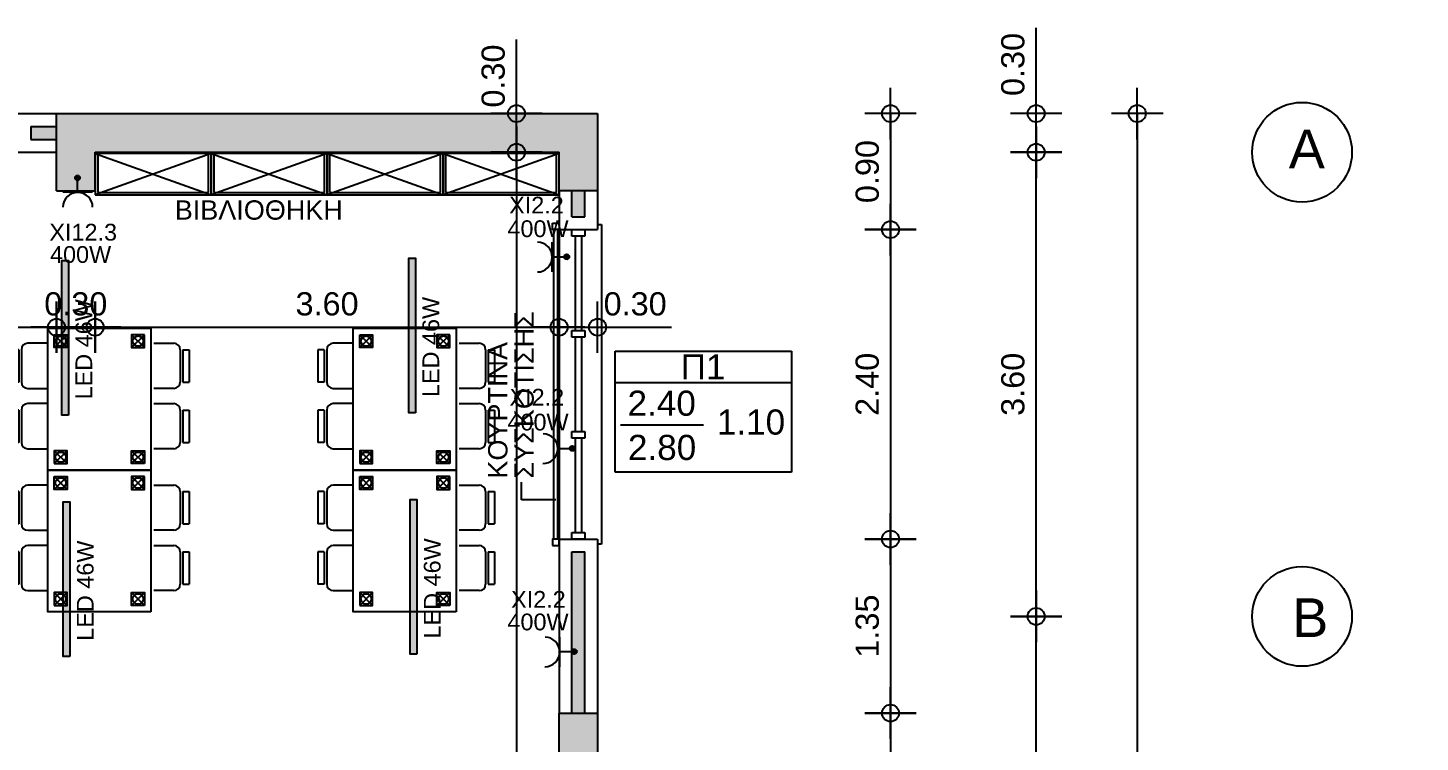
# Model space of a CAD drawing. Header units: metres. Extents: x -11 to 85, y -301 to 135.
# Drawn here: x 43.35 to 54.16, y -183.62 to -178.08 of the extents above; entities that cross this region are included whole.
import ezdxf

# ---------------------------------------------------------------- set-up
doc = ezdxf.new("R2010")
doc.units = ezdxf.units.M
doc.header["$LTSCALE"] = 0.036
doc.header["$PDMODE"] = 2
for name, color, linetype in [('arxitek isogeio', 252, 'Continuous'), ('DIMBLK', 252, 'Continuous'), ('electext', 20, 'Continuous'), ('Epipla', 252, 'Continuous'), ('hatch color', 252, 'Continuous'), ('HLEK-SYMBOL', 3, 'Continuous'), ('HLEK_FL001_SYMBOLS', 230, 'Continuous'), ('Parathira', 252, 'Continuous')]:
    doc.layers.add(name, color=color, linetype=linetype)
doc.styles.add('COMU-N', font='arial.ttf')
doc.styles.get("Standard").update_dxf_attribs({"font": 'arial.ttf'})
doc.dimstyles.new('CADWDOT', dxfattribs={"dimscale": 0.1, "dimtxt": 1.8, "dimasz": 0.08, "dimexe": 2, "dimexo": 0, "dimgap": 0.09, "dimtad": 0, "dimrnd": 0.001, "dimzin": 0, "dimdsep": 46, "dimtxsty": 'Standard', "dimblk1": 'ARTDIM', "dimblk2": 'ARTDIM', "dimsah": 1, "dimcen": 0.09, "dimdle": 0.05, "dimse1": 1, "dimse2": 1, "dimadec": 0, "dimazin": 0, "dimtfac": 1, "dimtmove": 0, "dimatfit": 3, "dimldrblk": 'ARTDIM', "dimfxl": 2, "dimtvp": 0.9999, "dimtolj": 1, "dimtzin": 0, "dimarcsym": 0})

# ---------------------------------------------------------------- blocks, each defined once
blk = doc.blocks.new('A$C52D13D70')
at = {"layer": 'Parathira'}
for p, q in [((-0.33, 0.04), (-0.33, -2.44)), ((-0.3, 0.04), (-0.33, 0.04)), ((-0.1, 0), (-0.2, 0)), ((-0.2, 0), (-0.2, -0.05)), ((-0.1, -0.05), (-0.1, 0)), ((0, 0), (0, -2.4)), ((-0.2, -0.05), (-0.1, -0.05)), ((-0.175, -0.05), (-0.175, -0.783)), ((-0.125, -0.05), (-0.125, -0.783)), ((-0.1, -0.783), (-0.2, -0.783)), ((-0.2, -0.783), (-0.2, -0.833)), ((-0.2, -0.833), (-0.1, -0.833)), ((-0.175, -0.833), (-0.175, -1.567)), ((-0.125, -0.833), (-0.125, -1.567)), ((-0.1, -0.833), (-0.1, -0.783)), ((-0.1, -1.567), (-0.2, -1.567)), ((-0.2, -1.567), (-0.2, -1.617)), ((-0.2, -1.617), (-0.1, -1.617)), ((-0.175, -1.617), (-0.175, -2.35)), ((-0.125, -1.617), (-0.125, -2.35)), ((-0.1, -1.617), (-0.1, -1.567)), ((-0.1, -2.35), (-0.2, -2.35)), ((-0.2, -2.35), (-0.2, -2.4)), ((-0.1, -2.4), (-0.1, -2.35)), ((-0.33, -2.44), (-0.3, -2.44)), ((-0.2, -2.4), (-0.1, -2.4))]:
    blk.add_line(p, q, dxfattribs=at)
blk = doc.blocks.new('ARTDIM')
at = {"layer": 'DIMBLK'}
for p, q in [((0, -24.9975), (0, 24.9975)), ((-24.9975, 0), (24.9975, 0))]:
    blk.add_line(p, q, dxfattribs=at)
blk.add_circle((0, 0), 8.25, dxfattribs=at)
blk = doc.blocks.new('*D1275')
at = {"layer": 'arxitek isogeio', "color": 0, "lineweight": -2}
blk.add_line((51.962, -178.755), (51.962, -208.139), dxfattribs=at)
at = {"layer": 'Defpoints', "color": 0, "transparency": 16777216}
for p in [(49.077, -178.747), (49.077, -208.147), (51.962, -208.147)]:
    blk.add_point(p, dxfattribs=at)
at = {"layer": 'arxitek isogeio', "color": 0, "lineweight": -2, "xscale": 0.008, "yscale": 0.008, "zscale": 0.008}
for p, rotation in [((51.962, -178.747), 90), ((51.962, -208.147), 270)]:
    blk.add_blockref('ARTDIM', p, dxfattribs=dict(at, rotation=rotation))
at = {"layer": 'arxitek isogeio', "color": 0, "insert": (51.782, -193.447), "char_height": 0.18, "attachment_point": 5, "rotation": 90}
blk.add_mtext('\\A1;29.40', dxfattribs=at)
blk = doc.blocks.new('*D1283')
at = {"layer": 'arxitek isogeio', "color": 0, "lineweight": -2}
blk.add_line((51.177, -186.239), (51.177, -182.655), dxfattribs=at)
at = {"layer": 'Defpoints', "color": 0, "transparency": 16777216}
for p in [(51.177, -182.647), (54.157, -182.647), (54.157, -186.247)]:
    blk.add_point(p, dxfattribs=at)
at = {"layer": 'arxitek isogeio', "color": 0, "lineweight": -2, "xscale": 0.008, "yscale": 0.008, "zscale": 0.008}
for p, rotation in [((51.177, -182.647), 90), ((51.177, -186.247), 270)]:
    blk.add_blockref('ARTDIM', p, dxfattribs=dict(at, rotation=rotation))
at = {"layer": 'arxitek isogeio', "color": 0, "insert": (50.997, -184.447), "char_height": 0.18, "attachment_point": 5, "rotation": 90}
blk.add_mtext('\\A1;3.60', dxfattribs=at)
blk = doc.blocks.new('*D1284')
at = {"layer": 'arxitek isogeio', "color": 0, "lineweight": -2}
blk.add_line((51.177, -182.639), (51.177, -179.055), dxfattribs=at)
at = {"layer": 'Defpoints', "color": 0, "transparency": 16777216}
for p in [(51.177, -179.047), (54.157, -179.047), (54.157, -182.647)]:
    blk.add_point(p, dxfattribs=at)
at = {"layer": 'arxitek isogeio', "color": 0, "lineweight": -2, "xscale": 0.008, "yscale": 0.008, "zscale": 0.008}
for p, rotation in [((51.177, -179.047), 90), ((51.177, -182.647), 270)]:
    blk.add_blockref('ARTDIM', p, dxfattribs=dict(at, rotation=rotation))
at = {"layer": 'arxitek isogeio', "color": 0, "insert": (50.997, -180.847), "char_height": 0.18, "attachment_point": 5, "rotation": 90}
blk.add_mtext('\\A1;3.60', dxfattribs=at)
blk = doc.blocks.new('*D1285')
at = {"layer": 'arxitek isogeio', "color": 0, "lineweight": -2}
for p, q in [((51.177, -178.747), (51.177, -178.082)), ((51.177, -179.039), (51.177, -178.755))]:
    blk.add_line(p, q, dxfattribs=at)
at = {"layer": 'Defpoints', "color": 0, "transparency": 16777216}
for p in [(49.077, -178.747), (51.177, -178.747), (54.157, -179.047)]:
    blk.add_point(p, dxfattribs=at)
at = {"layer": 'arxitek isogeio', "color": 0, "lineweight": -2, "xscale": 0.008, "yscale": 0.008, "zscale": 0.008}
for p, rotation in [((51.177, -178.747), 90), ((51.177, -179.047), 270)]:
    blk.add_blockref('ARTDIM', p, dxfattribs=dict(at, rotation=rotation))
at = {"layer": 'arxitek isogeio', "color": 0, "insert": (50.997, -178.366), "char_height": 0.18, "attachment_point": 5, "rotation": 90}
blk.add_mtext('\\A1;0.30', dxfattribs=at)
blk = doc.blocks.new('*D1286')
at = {"layer": 'arxitek isogeio', "color": 0, "lineweight": -2}
blk.add_line((50.047, -178.755), (50.047, -179.639), dxfattribs=at)
at = {"layer": 'Defpoints', "color": 0, "transparency": 16777216}
for p in [(49.077, -178.747), (49.077, -179.647), (50.047, -179.647)]:
    blk.add_point(p, dxfattribs=at)
at = {"layer": 'arxitek isogeio', "color": 0, "lineweight": -2, "xscale": 0.008, "yscale": 0.008, "zscale": 0.008}
for p, rotation in [((50.047, -178.747), 90), ((50.047, -179.647), 270)]:
    blk.add_blockref('ARTDIM', p, dxfattribs=dict(at, rotation=rotation))
at = {"layer": 'arxitek isogeio', "color": 0, "insert": (49.867, -179.197), "char_height": 0.18, "attachment_point": 5, "rotation": 90}
blk.add_mtext('\\A1;0.90', dxfattribs=at)
blk = doc.blocks.new('*D1287')
at = {"layer": 'arxitek isogeio', "color": 0, "lineweight": -2}
blk.add_line((50.047, -179.655), (50.047, -182.039), dxfattribs=at)
at = {"layer": 'Defpoints', "color": 0, "transparency": 16777216}
for p in [(49.077, -179.647), (49.077, -182.047), (50.047, -182.047)]:
    blk.add_point(p, dxfattribs=at)
at = {"layer": 'arxitek isogeio', "color": 0, "lineweight": -2, "xscale": 0.008, "yscale": 0.008, "zscale": 0.008}
for p, rotation in [((50.047, -179.647), 90), ((50.047, -182.047), 270)]:
    blk.add_blockref('ARTDIM', p, dxfattribs=dict(at, rotation=rotation))
at = {"layer": 'arxitek isogeio', "color": 0, "insert": (49.867, -180.847), "char_height": 0.18, "attachment_point": 5, "rotation": 90}
blk.add_mtext('\\A1;2.40', dxfattribs=at)
blk = doc.blocks.new('*D1288')
at = {"layer": 'arxitek isogeio', "color": 0, "lineweight": -2}
blk.add_line((50.047, -182.055), (50.047, -183.389), dxfattribs=at)
at = {"layer": 'Defpoints', "color": 0, "transparency": 16777216}
for p in [(49.077, -182.047), (49.077, -183.397), (50.047, -183.397)]:
    blk.add_point(p, dxfattribs=at)
at = {"layer": 'arxitek isogeio', "color": 0, "lineweight": -2, "xscale": 0.008, "yscale": 0.008, "zscale": 0.008}
for p, rotation in [((50.047, -182.047), 90), ((50.047, -183.397), 270)]:
    blk.add_blockref('ARTDIM', p, dxfattribs=dict(at, rotation=rotation))
at = {"layer": 'arxitek isogeio', "color": 0, "insert": (49.867, -182.722), "char_height": 0.18, "attachment_point": 5, "rotation": 90}
blk.add_mtext('\\A1;1.35', dxfattribs=at)
blk = doc.blocks.new('*D1289')
at = {"layer": 'arxitek isogeio', "color": 0, "lineweight": -2}
blk.add_line((50.047, -183.405), (50.047, -185.489), dxfattribs=at)
at = {"layer": 'Defpoints', "color": 0, "transparency": 16777216}
for p in [(49.077, -183.397), (49.077, -185.497), (50.047, -185.497)]:
    blk.add_point(p, dxfattribs=at)
at = {"layer": 'arxitek isogeio', "color": 0, "lineweight": -2, "xscale": 0.008, "yscale": 0.008, "zscale": 0.008}
for p, rotation in [((50.047, -183.397), 90), ((50.047, -185.497), 270)]:
    blk.add_blockref('ARTDIM', p, dxfattribs=dict(at, rotation=rotation))
at = {"layer": 'arxitek isogeio', "color": 0, "insert": (49.867, -184.447), "char_height": 0.18, "attachment_point": 5, "rotation": 90}
blk.add_mtext('\\A1;2.10', dxfattribs=at)
blk = doc.blocks.new('*D1310')
at = {"layer": 'arxitek isogeio', "color": 0, "lineweight": -2}
blk.add_line((36.832, -180.404), (43.566, -180.404), dxfattribs=at)
at = {"layer": 'Defpoints', "color": 0, "transparency": 16777216}
for p in [(36.824, -179.747), (43.574, -179.747), (43.574, -180.404)]:
    blk.add_point(p, dxfattribs=at)
at = {"layer": 'arxitek isogeio', "color": 0, "lineweight": -2, "xscale": 0.008, "yscale": 0.008, "zscale": 0.008, "rotation": 180}
blk.add_blockref('ARTDIM', (36.824, -180.404), dxfattribs=at)
at = {"layer": 'arxitek isogeio', "color": 0, "lineweight": -2, "xscale": 0.008, "yscale": 0.008, "zscale": 0.008}
blk.add_blockref('ARTDIM', (43.574, -180.404), dxfattribs=at)
at = {"layer": 'arxitek isogeio', "color": 0, "insert": (40.199, -180.224), "char_height": 0.18, "attachment_point": 5}
blk.add_mtext('\\A1;6.75', dxfattribs=at)
blk = doc.blocks.new('*D1311')
at = {"layer": 'arxitek isogeio', "color": 0, "lineweight": -2}
blk.add_line((43.582, -180.404), (43.866, -180.404), dxfattribs=at)
at = {"layer": 'Defpoints', "color": 0, "transparency": 16777216}
for p in [(43.574, -179.347), (43.874, -179.347), (43.874, -180.404)]:
    blk.add_point(p, dxfattribs=at)
at = {"layer": 'arxitek isogeio', "color": 0, "lineweight": -2, "xscale": 0.008, "yscale": 0.008, "zscale": 0.008, "rotation": 180}
blk.add_blockref('ARTDIM', (43.574, -180.404), dxfattribs=at)
at = {"layer": 'arxitek isogeio', "color": 0, "lineweight": -2, "xscale": 0.008, "yscale": 0.008, "zscale": 0.008}
blk.add_blockref('ARTDIM', (43.874, -180.404), dxfattribs=at)
at = {"layer": 'arxitek isogeio', "color": 0, "insert": (43.724, -180.224), "char_height": 0.18, "attachment_point": 5}
blk.add_mtext('\\A1;0.30', dxfattribs=at)
blk = doc.blocks.new('*D1312')
at = {"layer": 'arxitek isogeio', "color": 0, "lineweight": -2}
blk.add_line((43.882, -180.404), (47.466, -180.404), dxfattribs=at)
at = {"layer": 'Defpoints', "color": 0, "transparency": 16777216}
for p in [(43.874, -179.347), (47.474, -179.497), (47.474, -180.404)]:
    blk.add_point(p, dxfattribs=at)
at = {"layer": 'arxitek isogeio', "color": 0, "lineweight": -2, "xscale": 0.008, "yscale": 0.008, "zscale": 0.008, "rotation": 180}
blk.add_blockref('ARTDIM', (43.874, -180.404), dxfattribs=at)
at = {"layer": 'arxitek isogeio', "color": 0, "lineweight": -2, "xscale": 0.008, "yscale": 0.008, "zscale": 0.008}
blk.add_blockref('ARTDIM', (47.474, -180.404), dxfattribs=at)
at = {"layer": 'arxitek isogeio', "color": 0, "insert": (45.674, -180.224), "char_height": 0.18, "attachment_point": 5}
blk.add_mtext('\\A1;3.60', dxfattribs=at)
blk = doc.blocks.new('*D1313')
at = {"layer": 'arxitek isogeio', "color": 0, "lineweight": -2}
for p, q in [((47.482, -180.404), (47.766, -180.404)), ((47.774, -180.404), (48.348, -180.404))]:
    blk.add_line(p, q, dxfattribs=at)
at = {"layer": 'Defpoints', "color": 0, "transparency": 16777216}
for p in [(47.474, -179.647), (47.774, -179.647), (47.774, -180.404)]:
    blk.add_point(p, dxfattribs=at)
at = {"layer": 'arxitek isogeio', "color": 0, "lineweight": -2, "xscale": 0.008, "yscale": 0.008, "zscale": 0.008, "rotation": 180}
blk.add_blockref('ARTDIM', (47.474, -180.404), dxfattribs=at)
at = {"layer": 'arxitek isogeio', "color": 0, "lineweight": -2, "xscale": 0.008, "yscale": 0.008, "zscale": 0.008}
blk.add_blockref('ARTDIM', (47.774, -180.404), dxfattribs=at)
at = {"layer": 'arxitek isogeio', "color": 0, "insert": (48.065, -180.224), "char_height": 0.18, "attachment_point": 5}
blk.add_mtext('\\A1;0.30', dxfattribs=at)
blk = doc.blocks.new('*D1336')
at = {"layer": 'arxitek isogeio', "color": 0, "lineweight": -2}
for p, q in [((47.144, -178.747), (47.144, -178.172)), ((47.144, -179.039), (47.144, -178.755))]:
    blk.add_line(p, q, dxfattribs=at)
at = {"layer": 'Defpoints', "color": 0, "transparency": 16777216}
for p in [(47.144, -178.747), (48.2, -178.747), (48.2, -179.047)]:
    blk.add_point(p, dxfattribs=at)
at = {"layer": 'arxitek isogeio', "color": 0, "lineweight": -2, "xscale": 0.008, "yscale": 0.008, "zscale": 0.008}
for p, rotation in [((47.144, -178.747), 90), ((47.144, -179.047), 270)]:
    blk.add_blockref('ARTDIM', p, dxfattribs=dict(at, rotation=rotation))
at = {"layer": 'arxitek isogeio', "color": 0, "insert": (46.964, -178.456), "char_height": 0.18, "attachment_point": 5, "rotation": 90}
blk.add_mtext('\\A1;0.30', dxfattribs=at)
blk = doc.blocks.new('*D1337')
at = {"layer": 'arxitek isogeio', "color": 0, "lineweight": -2}
blk.add_line((47.144, -179.055), (47.144, -189.689), dxfattribs=at)
at = {"layer": 'Defpoints', "color": 0, "transparency": 16777216}
for p in [(46.4, -179.047), (46.4, -189.697), (47.144, -189.697)]:
    blk.add_point(p, dxfattribs=at)
at = {"layer": 'arxitek isogeio', "color": 0, "lineweight": -2, "xscale": 0.008, "yscale": 0.008, "zscale": 0.008}
for p, rotation in [((47.144, -179.047), 90), ((47.144, -189.697), 270)]:
    blk.add_blockref('ARTDIM', p, dxfattribs=dict(at, rotation=rotation))
at = {"layer": 'arxitek isogeio', "color": 0, "insert": (46.964, -184.372), "char_height": 0.18, "attachment_point": 5, "rotation": 90}
blk.add_mtext('\\A1;10.65', dxfattribs=at)
blk = doc.blocks.new('tr.')
at = {"layer": 'Epipla'}
for p, q in [((41.355, 40.274, 0.67), (41.105, 40.274, 0.67)), ((41.355, 40.224, 0.67), (41.105, 40.224, 0.67)), ((41.355, 40.204, 0.67), (41.105, 40.204, 0.67)), ((41.823, 40.274, 0.67), (41.573, 40.274, 0.67)), ((41.823, 40.224, 0.67), (41.573, 40.224, 0.67)), ((41.823, 40.204, 0.67), (41.573, 40.204, 0.67)), ((42.455, 40.274, 0.67), (42.205, 40.274, 0.67)), ((42.455, 40.224, 0.67), (42.205, 40.224, 0.67)), ((42.455, 40.204, 0.67), (42.205, 40.204, 0.67)), ((42.923, 40.274, 0.67), (42.673, 40.274, 0.67)), ((42.923, 40.224, 0.67), (42.673, 40.224, 0.67)), ((42.923, 40.204, 0.67), (42.673, 40.204, 0.67)), ((41.055, 40.154, 0.67), (41.055, 39.999, 0.67)), ((41.405, 39.999, 0.67), (41.405, 40.154, 0.67)), ((41.523, 40.154, 0.67), (41.523, 39.999, 0.67)), ((41.873, 39.999, 0.67), (41.873, 40.154, 0.67)), ((42.155, 40.154, 0.67), (42.155, 39.999, 0.67)), ((42.505, 39.999, 0.67), (42.505, 40.154, 0.67)), ((42.623, 40.154, 0.67), (42.623, 39.999, 0.67)), ((42.973, 39.999, 0.67), (42.973, 40.154, 0.67)), ((41.04, 39.849), (40.94, 39.949)), ((41.04, 39.949), (40.94, 39.849)), ((41.84, 39.949), (41.94, 39.849)), ((41.84, 39.849), (41.94, 39.949)), ((42.14, 39.849), (42.04, 39.949)), ((42.14, 39.949), (42.04, 39.849)), ((42.94, 39.949), (43.04, 39.849)), ((42.94, 39.849), (43.04, 39.949)), ((41.04, 39.249), (40.94, 39.349)), ((41.04, 39.349), (40.94, 39.249)), ((41.84, 39.349), (41.94, 39.249)), ((41.84, 39.249), (41.94, 39.349)), ((42.14, 39.249), (42.04, 39.349)), ((42.14, 39.349), (42.04, 39.249)), ((42.94, 39.349), (43.04, 39.249)), ((42.94, 39.249), (43.04, 39.349)), ((41.055, 39.022, 0.67), (41.055, 39.177, 0.67)), ((41.405, 39.177, 0.67), (41.405, 39.022, 0.67)), ((41.523, 39.022, 0.67), (41.523, 39.177, 0.67)), ((41.873, 39.177, 0.67), (41.873, 39.022, 0.67)), ((42.155, 39.022, 0.67), (42.155, 39.177, 0.67)), ((42.505, 39.177, 0.67), (42.505, 39.022, 0.67)), ((42.623, 39.022, 0.67), (42.623, 39.177, 0.67)), ((42.973, 39.177, 0.67), (42.973, 39.022, 0.67)), ((41.355, 38.972, 0.67), (41.105, 38.972, 0.67)), ((41.355, 38.952, 0.67), (41.105, 38.952, 0.67)), ((41.355, 38.902, 0.67), (41.105, 38.902, 0.67)), ((41.823, 38.972, 0.67), (41.573, 38.972, 0.67)), ((41.823, 38.952, 0.67), (41.573, 38.952, 0.67)), ((41.823, 38.902, 0.67), (41.573, 38.902, 0.67)), ((42.455, 38.972, 0.67), (42.205, 38.972, 0.67)), ((42.455, 38.952, 0.67), (42.205, 38.952, 0.67)), ((42.455, 38.902, 0.67), (42.205, 38.902, 0.67)), ((42.923, 38.972, 0.67), (42.673, 38.972, 0.67)), ((42.923, 38.952, 0.67), (42.673, 38.952, 0.67)), ((42.923, 38.902, 0.67), (42.673, 38.902, 0.67))]:
    blk.add_line(p, q, dxfattribs=at)
at = {"layer": 'Epipla', "elevation": 0.67}
for points in [[(41.105, 40.224), (41.105, 40.274)], [(41.355, 40.224), (41.355, 40.274)], [(41.573, 40.224), (41.573, 40.274)], [(41.823, 40.224), (41.823, 40.274)], [(42.205, 40.224), (42.205, 40.274)], [(42.455, 40.224), (42.455, 40.274)], [(42.673, 40.224), (42.673, 40.274)], [(42.923, 40.224), (42.923, 40.274)], [(41.105, 38.952), (41.105, 38.902)], [(41.355, 38.952), (41.355, 38.902)], [(41.573, 38.952), (41.573, 38.902)], [(41.823, 38.952), (41.823, 38.902)], [(42.205, 38.952), (42.205, 38.902)], [(42.455, 38.952), (42.455, 38.902)], [(42.673, 38.952), (42.673, 38.902)], [(42.923, 38.952), (42.923, 38.902)]]:
    blk.add_lwpolyline(points, dxfattribs=at)
at = {"layer": 'Epipla'}
for points in [[(40.89, 39.199), (40.89, 39.999), (41.99, 39.999), (41.99, 39.199)], [(41.99, 39.199), (41.99, 39.999), (43.09, 39.999), (43.09, 39.199)]]:
    blk.add_lwpolyline(points, close=True, dxfattribs=at)
for points in [[(40.94, 39.949), (40.94, 39.849), (41.04, 39.849), (41.04, 39.949), (40.94, 39.949)], [(41.94, 39.949), (41.94, 39.849), (41.84, 39.849), (41.84, 39.949), (41.94, 39.949)], [(42.04, 39.949), (42.04, 39.849), (42.14, 39.849), (42.14, 39.949), (42.04, 39.949)], [(43.04, 39.949), (43.04, 39.849), (42.94, 39.849), (42.94, 39.949), (43.04, 39.949)], [(40.94, 39.249), (40.94, 39.349), (41.04, 39.349), (41.04, 39.249), (40.94, 39.249)], [(41.94, 39.249), (41.94, 39.349), (41.84, 39.349), (41.84, 39.249), (41.94, 39.249)], [(42.04, 39.249), (42.04, 39.349), (42.14, 39.349), (42.14, 39.249), (42.04, 39.249)], [(43.04, 39.249), (43.04, 39.349), (42.94, 39.349), (42.94, 39.249), (43.04, 39.249)]]:
    blk.add_lwpolyline(points, dxfattribs=at)
for centre in [(40.99, 39.899), (41.89, 39.899), (42.09, 39.899), (42.99, 39.899), (40.99, 39.299), (41.89, 39.299), (42.09, 39.299), (42.99, 39.299)]:
    blk.add_circle(centre, 0.04, dxfattribs=at)
for centre, start, end in [((41.105, 40.154, 0.67), 90, 180), ((41.355, 40.154, 0.67), 0, 90), ((41.573, 40.154, 0.67), 90, 180), ((41.823, 40.154, 0.67), 0, 90), ((42.205, 40.154, 0.67), 90, 180), ((42.455, 40.154, 0.67), 0, 90), ((42.673, 40.154, 0.67), 90, 180), ((42.923, 40.154, 0.67), 0, 90), ((41.105, 39.022, 0.67), 180, 270), ((41.355, 39.022, 0.67), 270, 0), ((41.573, 39.022, 0.67), 180, 270), ((41.823, 39.022, 0.67), 270, 0), ((42.205, 39.022, 0.67), 180, 270), ((42.455, 39.022, 0.67), 270, 0), ((42.673, 39.022, 0.67), 180, 270), ((42.923, 39.022, 0.67), 270, 0)]:
    blk.add_arc(centre, 0.05, start, end, dxfattribs=at)
blk = doc.blocks.new('b3')
at = {"layer": 'Epipla'}
for p, q in [((-23.079, 40.189), (-22.759, 41.089)), ((-23.079, 41.089), (-22.759, 40.189)), ((-22.759, 41.089), (-23.079, 41.089)), ((-23.079, 41.089), (-23.079, 40.189)), ((-22.779, 41.069), (-23.079, 41.069)), ((-22.779, 40.209), (-22.779, 41.069)), ((-22.759, 40.189), (-22.759, 41.089)), ((-23.079, 40.209), (-22.779, 40.209)), ((-23.079, 39.289), (-22.759, 40.189)), ((-23.079, 40.189), (-22.759, 39.289)), ((-22.759, 40.189), (-23.079, 40.189)), ((-23.079, 40.189), (-23.079, 39.289)), ((-23.079, 40.189), (-22.759, 40.189)), ((-22.779, 40.169), (-23.079, 40.169)), ((-22.779, 39.309), (-22.779, 40.169)), ((-22.759, 39.289), (-22.759, 40.189)), ((-23.079, 39.309), (-22.779, 39.309)), ((-23.079, 38.389), (-22.759, 39.289)), ((-23.079, 39.289), (-22.759, 38.389)), ((-22.759, 39.289), (-23.079, 39.289)), ((-23.079, 39.289), (-23.079, 38.389)), ((-23.079, 39.289), (-22.759, 39.289)), ((-22.779, 39.269), (-23.079, 39.269)), ((-22.779, 38.409), (-22.779, 39.269)), ((-22.759, 38.389), (-22.759, 39.289)), ((-23.079, 38.409), (-22.779, 38.409)), ((-23.079, 37.489), (-22.759, 38.389)), ((-23.079, 38.389), (-22.759, 37.489)), ((-22.759, 38.389), (-23.079, 38.389)), ((-23.079, 38.389), (-23.079, 37.489)), ((-23.079, 38.389), (-22.759, 38.389)), ((-22.779, 38.369), (-23.079, 38.369)), ((-22.779, 37.509), (-22.779, 38.369)), ((-22.759, 37.489), (-22.759, 38.389)), ((-23.079, 37.509), (-22.779, 37.509)), ((-23.079, 37.489), (-22.759, 37.489))]:
    blk.add_line(p, q, dxfattribs=at)
blk = doc.blocks.new('A$C074263FA')
at = {"layer": 'Epipla'}
for p, q in [((0.05, -0.01), (2.45, -0.01)), ((0.05, -0.04), (2.45, -0.04))]:
    blk.add_line(p, q, dxfattribs=at)
for points in [[(0, -0.05), (0, 0), (0.05, 0), (0.05, -0.05)], [(2.5, -0.05), (2.5, 0), (2.45, 0), (2.45, -0.05)]]:
    blk.add_lwpolyline(points, close=True, dxfattribs=at)
blk = doc.blocks.new('gJ6_a14')
at = {"linetype": 'Continuous'}
for p, q in [((-0.1176, 0.1119), (0.113, 0.1119)), ((0, 0.1119), (0, 0))]:
    blk.add_line(p, q, dxfattribs=at)
blk.add_arc((-0.0023, 0.2279), 0.1153, 180, 358.95657, dxfattribs=at)
blk = doc.blocks.new('*X1779')
at = {"color": 0}
for p, q in [((15.598, 2.587), (15.737, 2.727)), ((15.598, 2.622), (15.702, 2.727)), ((15.601, 2.607), (15.609, 2.616)), ((15.604, 2.646), (15.605, 2.647)), ((15.605, 2.559), (15.765, 2.719)), ((15.605, 2.577), (15.614, 2.585)), ((15.609, 2.652), (15.618, 2.66)), ((15.611, 2.547), (15.618, 2.554)), ((15.614, 2.621), (15.623, 2.63)), ((15.617, 2.536), (15.789, 2.707)), ((15.618, 2.59), (15.627, 2.599)), ((15.623, 2.665), (15.631, 2.674)), ((15.623, 2.559), (15.631, 2.568)), ((15.627, 2.634), (15.636, 2.643)), ((15.627, 2.528), (15.636, 2.537)), ((15.631, 2.603), (15.64, 2.612)), ((15.633, 2.516), (15.808, 2.691)), ((15.636, 2.678), (15.645, 2.687)), ((15.636, 2.572), (15.645, 2.581)), ((15.64, 2.647), (15.649, 2.656)), ((15.64, 2.541), (15.649, 2.55)), ((15.645, 2.616), (15.654, 2.625)), ((15.645, 2.51), (15.654, 2.519)), ((15.649, 2.691), (15.658, 2.7)), ((15.649, 2.585), (15.658, 2.594)), ((15.653, 2.501), (15.824, 2.672)), ((15.654, 2.66), (15.662, 2.669)), ((15.654, 2.554), (15.662, 2.563)), ((15.658, 2.63), (15.667, 2.638)), ((15.658, 2.523), (15.667, 2.532)), ((15.662, 2.705), (15.671, 2.714)), ((15.662, 2.599), (15.671, 2.607)), ((15.664, 2.494), (15.671, 2.501)), ((15.667, 2.674), (15.676, 2.683)), ((15.667, 2.568), (15.676, 2.577)), ((15.671, 2.643), (15.68, 2.652)), ((15.671, 2.537), (15.68, 2.546)), ((15.676, 2.718), (15.678, 2.721)), ((15.676, 2.489), (15.836, 2.648)), ((15.676, 2.612), (15.685, 2.621)), ((15.676, 2.506), (15.685, 2.515)), ((15.68, 2.687), (15.689, 2.696)), ((15.68, 2.581), (15.689, 2.59)), ((15.685, 2.656), (15.693, 2.665)), ((15.685, 2.55), (15.693, 2.559)), ((15.689, 2.625), (15.698, 2.634)), ((15.689, 2.519), (15.698, 2.528)), ((15.693, 2.7), (15.702, 2.709)), ((15.693, 2.594), (15.702, 2.603)), ((15.693, 2.488), (15.702, 2.497)), ((15.698, 2.669), (15.707, 2.678)), ((15.698, 2.563), (15.707, 2.572)), ((15.702, 2.638), (15.711, 2.647)), ((15.702, 2.532), (15.711, 2.541)), ((15.705, 2.482), (15.843, 2.62)), ((15.707, 2.714), (15.715, 2.722)), ((15.707, 2.607), (15.715, 2.616)), ((15.707, 2.501), (15.715, 2.51)), ((15.711, 2.683), (15.72, 2.691)), ((15.711, 2.577), (15.72, 2.585)), ((15.715, 2.652), (15.724, 2.66)), ((15.715, 2.546), (15.724, 2.554)), ((15.72, 2.727), (15.721, 2.728)), ((15.72, 2.621), (15.729, 2.63)), ((15.72, 2.515), (15.729, 2.523)), ((15.724, 2.696), (15.733, 2.705)), ((15.724, 2.59), (15.733, 2.599)), ((15.724, 2.484), (15.733, 2.493)), ((15.729, 2.665), (15.738, 2.674)), ((15.729, 2.559), (15.738, 2.568)), ((15.733, 2.634), (15.742, 2.643)), ((15.733, 2.528), (15.742, 2.537)), ((15.738, 2.709), (15.746, 2.718)), ((15.738, 2.603), (15.746, 2.612)), ((15.738, 2.497), (15.746, 2.506)), ((15.741, 2.482), (15.842, 2.584)), ((15.742, 2.678), (15.751, 2.687)), ((15.742, 2.572), (15.751, 2.581)), ((15.746, 2.647), (15.755, 2.656)), ((15.746, 2.541), (15.755, 2.55)), ((15.751, 2.722), (15.752, 2.724)), ((15.751, 2.616), (15.76, 2.625)), ((15.751, 2.51), (15.76, 2.519)), ((15.755, 2.691), (15.764, 2.7)), ((15.755, 2.585), (15.764, 2.594)), ((15.76, 2.66), (15.768, 2.669)), ((15.76, 2.554), (15.768, 2.563)), ((15.764, 2.63), (15.773, 2.638)), ((15.764, 2.523), (15.773, 2.532)), ((15.768, 2.705), (15.777, 2.714)), ((15.768, 2.599), (15.777, 2.607)), ((15.768, 2.493), (15.777, 2.501)), ((15.773, 2.674), (15.782, 2.683)), ((15.773, 2.568), (15.782, 2.577)), ((15.777, 2.643), (15.786, 2.652)), ((15.777, 2.537), (15.786, 2.546)), ((15.782, 2.612), (15.791, 2.621)), ((15.782, 2.506), (15.791, 2.515)), ((15.786, 2.687), (15.795, 2.696)), ((15.786, 2.581), (15.795, 2.59)), ((15.791, 2.656), (15.799, 2.665)), ((15.791, 2.55), (15.799, 2.559)), ((15.795, 2.625), (15.804, 2.634)), ((15.795, 2.519), (15.804, 2.528)), ((15.799, 2.594), (15.808, 2.603)), ((15.804, 2.669), (15.813, 2.678)), ((15.804, 2.563), (15.813, 2.572)), ((15.808, 2.638), (15.817, 2.647)), ((15.808, 2.532), (15.817, 2.541)), ((15.813, 2.607), (15.822, 2.616)), ((15.817, 2.577), (15.826, 2.585)), ((15.822, 2.652), (15.83, 2.66)), ((15.822, 2.546), (15.83, 2.554)), ((15.826, 2.621), (15.835, 2.63)), ((15.83, 2.59), (15.839, 2.599)), ((15.835, 2.559), (15.835, 2.56)), ((15.839, 2.634), (15.84, 2.635)), ((15.844, 2.603), (15.844, 2.603))]:
    blk.add_line(p, q, dxfattribs=at)
blk = doc.blocks.new('GJ6_A78')
at = {"layer": 'HLEK-SYMBOL', "color": 0, "linetype": 'Continuous'}
blk.add_circle((0, 0), 0.0989, dxfattribs=at)
at = {"layer": 'HLEK-SYMBOL', "color": 0, "xscale": 0.8, "yscale": 0.8, "zscale": 0.8}
blk.add_blockref('*X1779', (-12.576, -2.084), dxfattribs=at)
blk = doc.blocks.new('priza')
at = {"layer": 'HLEK_FL001_SYMBOLS', "xscale": 0.1951472641207488, "yscale": 0.1951472641207488, "zscale": 0.1951472641207488}
blk.add_blockref('GJ6_A78', (87.4, -100.495), dxfattribs=at)
at = {"layer": 'HLEK_FL001_SYMBOLS', "rotation": 180}
blk.add_blockref('gJ6_a14', (87.4, -100.495), dxfattribs=at)
blk = doc.blocks.new('lampes fthorismou 120')
at = {"layer": 'hatch color'}
blk.add_hatch(color=181, dxfattribs=at).paths.add_polyline_path([(84.181, -99.264), (84.181, -99.214), (85.381, -99.214), (85.381, -99.264)])
at = {"layer": 'HLEK_FL001_SYMBOLS'}
blk.add_lwpolyline([(84.181, -99.264), (84.181, -99.214), (85.381, -99.214), (85.381, -99.264)], close=True, dxfattribs=at)

msp = doc.modelspace()

# ---------------------------------------------------------------- hatches: boundary and pattern name
at = {"layer": 'arxitek isogeio'}
for points in [[(43.574, -178.747), (43.574, -179.347), (43.874, -179.347), (43.874, -179.047), (47.474, -179.047), (47.474, -179.347), (47.774, -179.347), (47.774, -178.747)], [(43.574, -178.847), (43.374, -178.847), (43.374, -178.947), (43.574, -178.947)], [(47.674, -179.347), (47.574, -179.347), (47.574, -179.547), (47.674, -179.547)], [(47.674, -182.147), (47.574, -182.147), (47.574, -183.397), (47.674, -183.397)], [(47.774, -183.397), (47.474, -183.397), (47.474, -185.497), (47.774, -185.497)]]:
    msp.add_hatch(color=256, dxfattribs=at).paths.add_polyline_path(points)

# ---------------------------------------------------------------- linework, layer by layer
for p, q in [((43.274, -178.747), (43.574, -178.747)), ((43.574, -178.747), (47.774, -178.747)), ((43.574, -179.347), (43.574, -178.747)), ((47.774, -178.747), (47.774, -179.347)), ((43.374, -178.847), (43.574, -178.847)), ((43.374, -178.847), (43.374, -178.947)), ((43.274, -179.047), (43.574, -179.047)), ((43.374, -178.947), (43.574, -178.947)), ((43.874, -179.047), (47.474, -179.047)), ((43.874, -179.347), (43.874, -179.047)), ((47.474, -179.347), (47.474, -179.047)), ((43.574, -179.347), (43.874, -179.347)), ((47.774, -179.347), (47.474, -179.347)), ((47.474, -179.347), (47.474, -179.647)), ((47.574, -179.547), (47.574, -179.347)), ((47.674, -179.547), (47.674, -179.347)), ((47.774, -179.347), (47.774, -179.647)), ((47.574, -179.547), (47.674, -179.547)), ((47.474, -179.647), (47.774, -179.647)), ((47.911, -181.528), (47.911, -180.59)), ((47.911, -180.59), (49.278, -180.59)), ((49.278, -180.59), (49.278, -181.528)), ((49.278, -180.836), (47.911, -180.836)), ((47.95, -181.161), (48.595, -181.161)), ((49.278, -181.528), (47.911, -181.528)), ((47.182, -181.742), (47.182, -181.606)), ((47.45, -181.742), (47.182, -181.742)), ((47.474, -182.047), (47.774, -182.047)), ((47.474, -182.047), (47.474, -183.397)), ((47.774, -182.047), (47.774, -183.397)), ((47.574, -183.397), (47.574, -182.147)), ((47.574, -182.147), (47.674, -182.147)), ((47.674, -183.397), (47.674, -182.147)), ((47.474, -185.497), (47.474, -183.397)), ((47.474, -183.397), (47.774, -183.397)), ((47.774, -183.397), (47.774, -185.497))]:
    msp.add_line(p, q, dxfattribs=at)
for centre in [(53.241, -179.047), (53.241, -182.647)]:
    msp.add_circle(centre, 0.387, dxfattribs=at)

# ---------------------------------------------------------------- block references
for name, p, rotation in [('b3', (6.385, -202.137), 270), ('tr.', (83.506, -223.502), 90), ('tr.', (85.876, -223.502), 90)]:
    msp.add_blockref(name, p, dxfattribs=dict(at, rotation=rotation))
at = {"layer": 'arxitek isogeio', "xscale": -1, "rotation": 270}
msp.add_blockref('A$C074263FA', (47.474, -182.097), dxfattribs=at)
at = {"layer": 'arxitek isogeio', "xscale": -1}
msp.add_blockref('A$C52D13D70', (47.474, -179.647), dxfattribs=at)
at = {"layer": 'HLEK_FL001_SYMBOLS'}
msp.add_blockref('priza', (-43.663, -78.751), dxfattribs=at)
for name, p, rotation in [('priza', (148.029, -92.458), 270), ('lampes fthorismou 120', (-55.598, -265.267), 90), ('lampes fthorismou 120', (-52.905, -265.249), 90), ('priza', (148.072, -93.944), 270), ('lampes fthorismou 120', (-52.894, -267.121), 90), ('lampes fthorismou 120', (-55.587, -267.139), 90), ('priza', (148.087, -95.52), 270)]:
    msp.add_blockref(name, p, dxfattribs=dict(at, rotation=rotation))

# ---------------------------------------------------------------- texts
at = {"layer": 'arxitek isogeio', "style": 'COMU-N'}
for s, height, p in [('Α', 0.3, (53.138, -179.171)), ('ΒΙΒΛΙΟΘΗΚΗ', 0.15, (44.492, -179.57)), ('Π1', 0.195, (48.418, -180.809)), ('2.40', 0.195, (48.006, -181.091)), ('1.10', 0.195, (48.699, -181.237)), ('2.80', 0.195, (48.009, -181.434)), ('Β', 0.3, (53.165, -182.807))]:
    msp.add_text(s, height=height, dxfattribs=at).set_placement(p)
for s, p in [('ΣΥΣΚΟΤΙΣΗΣ', (47.278, -181.578)), ('ΚΟΥΡΤΙΝΑ', (47.074, -181.578))]:
    msp.add_text(s, height=0.15, rotation=90, dxfattribs=at).set_placement(p)
at = {"layer": 'electext'}
for p in [(43.851, -180.964), (46.544, -180.946), (43.862, -182.836), (46.555, -182.818)]:
    msp.add_text('LED 46W', height=0.13, rotation=90, dxfattribs=at).set_placement(p)
at = {"layer": 'HLEK_FL001_SYMBOLS', "char_height": 0.13, "attachment_point": 1, "style": 'COMU-N'}
for s, width, insert in [('ΧΙ2.2', 0.49501, (47.087, -179.392)), ('400W', 0.45, (47.074, -179.575)), ('ΧΙ12.3', 0.49501, (43.519, -179.602)), ('400W', 0.45, (43.524, -179.775)), ('ΧΙ2.2', 0.49501, (47.09, -180.882)), ('400W', 0.45, (47.074, -181.075)), ('ΧΙ2.2', 0.49501, (47.102, -182.45)), ('400W', 0.45, (47.074, -182.625))]:
    msp.add_mtext_dynamic_manual_height_columns(s, width=width, gutter_width=0.65, heights=[0], dxfattribs=dict(at, insert=insert))

# ---------------------------------------------------------------- dimensions: what is measured, and where the dimension line sits
at = {"layer": 'arxitek isogeio'}
for p1, p2, distance, picture, middle in [((48.2, -179.047), (48.2, -178.747), 1.057, '*D1336', (46.964, -178.456)), ((46.4, -179.047), (46.4, -189.697), 0.743, '*D1337', (46.964, -184.372))]:
    dim = msp.add_aligned_dim(p1=p1, p2=p2, distance=distance, dimstyle='CADWDOT', dxfattribs=at)
    dim.commit()
    dim.dimension.update_dxf_attribs({"geometry": picture, "text_midpoint": middle})
dim = msp.add_linear_dim(base=(51.177, -178.747), p1=(54.157, -179.047), p2=(49.077, -178.747), angle=90, dimstyle='CADWDOT', dxfattribs=at)
dim.commit()
dim.dimension.update_dxf_attribs({"geometry": '*D1285', "text_midpoint": (51.177, -178.366), "dimtype": 160})
for base, p1, p2, picture, middle in [((51.962, -208.147), (49.077, -178.747), (49.077, -208.147), '*D1275', (51.782, -193.447)), ((50.047, -179.647), (49.077, -178.747), (49.077, -179.647), '*D1286', (49.867, -179.197)), ((51.177, -179.047), (54.157, -182.647), (54.157, -179.047), '*D1284', (50.997, -180.847)), ((50.047, -182.047), (49.077, -179.647), (49.077, -182.047), '*D1287', (49.867, -180.847)), ((50.047, -183.397), (49.077, -182.047), (49.077, -183.397), '*D1288', (49.867, -182.722)), ((51.177, -182.647), (54.157, -186.247), (54.157, -182.647), '*D1283', (50.997, -184.447)), ((50.047, -185.497), (49.077, -183.397), (49.077, -185.497), '*D1289', (49.867, -184.447))]:
    dim = msp.add_linear_dim(base=base, p1=p1, p2=p2, angle=90, dimstyle='CADWDOT', dxfattribs=at)
    dim.commit()
    dim.dimension.update_dxf_attribs({"geometry": picture, "text_midpoint": middle})
dim = msp.add_linear_dim(base=(43.874, -180.404), p1=(43.574, -179.347), p2=(43.874, -179.347), dimstyle='CADWDOT', dxfattribs=at)
dim.commit()
dim.dimension.update_dxf_attribs({"geometry": '*D1311', "text_midpoint": (43.724, -180.404), "dimtype": 160})
for base, p1, p2, picture, middle in [((47.474, -180.404), (43.874, -179.347), (47.474, -179.497), '*D1312', (45.674, -180.224)), ((47.774, -180.404), (47.474, -179.647), (47.774, -179.647), '*D1313', (48.065, -180.224)), ((43.574, -180.404), (36.824, -179.747), (43.574, -179.747), '*D1310', (40.199, -180.224))]:
    dim = msp.add_linear_dim(base=base, p1=p1, p2=p2, dimstyle='CADWDOT', dxfattribs=at)
    dim.commit()
    dim.dimension.update_dxf_attribs({"geometry": picture, "text_midpoint": middle})

doc.saveas('drawing.dxf')
